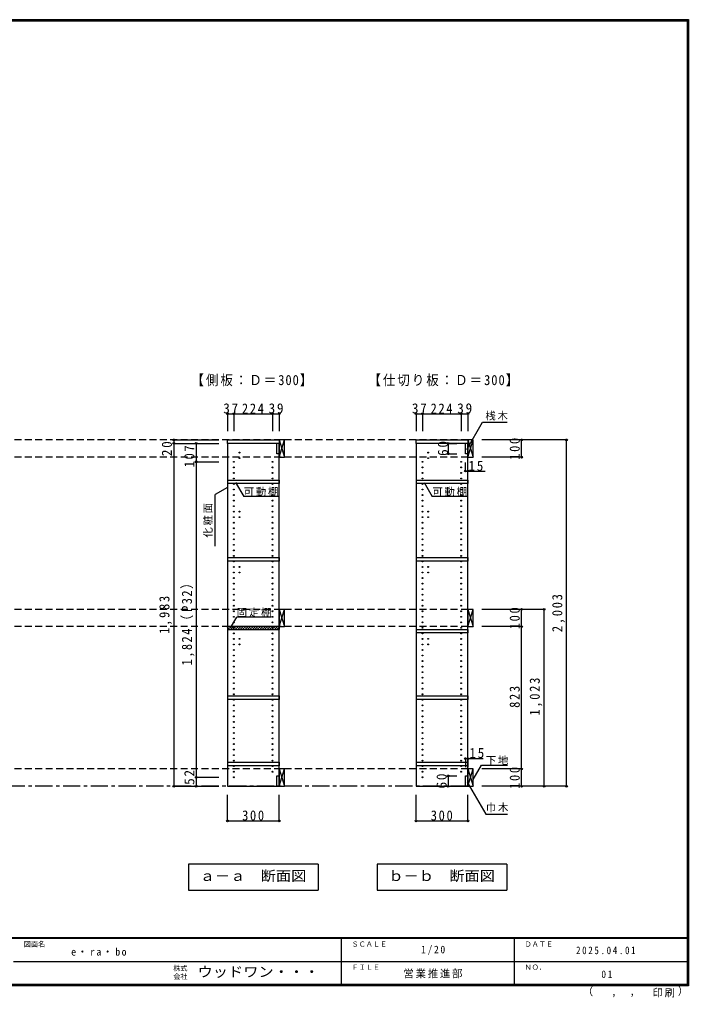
# Model space of a CAD drawing. Units: millimetres at full size, sheet at 1:20; some dimension numbers follow another scale. Extents: x -3922 to 3878, y -2932 to 2722.
# Drawn here: x 13 to 3878, y -2932 to 2722 of the extents above; entities that cross this region are included whole.
import ezdxf
from ezdxf.enums import TextEntityAlignment as Align

# ---------------------------------------------------------------- set-up
doc = ezdxf.new("R2010")
doc.units = ezdxf.units.MM
doc.header["$LTSCALE"] = 20
doc.header["$PDMODE"] = 32
doc.header["$PDSIZE"] = 10
doc.linetypes.add('CHAIN1', pattern=[8, 5, -1, 1, -1])
doc.linetypes.add('DASHED2', pattern=[3, 2, -1])
for name, color, linetype in [('0-2_本体', 2, 'Continuous'), ('0-3_固定棚', 3, 'Continuous'), ('0-4_可動棚', 3, 'Continuous'), ('0-5', 4, 'Continuous'), ('0-7_桟木・巾木', 2, 'Continuous'), ('0-8_引き出し', 3, 'Continuous'), ('0-A_文字', 7, 'Continuous'), ('0-B_寸法', 7, 'Continuous'), ('0-C_ハッチ', 4, 'Continuous'), ('F-1_枠', 6, 'Continuous'), ('F-A_文字', 7, 'Continuous')]:
    doc.layers.add(name, color=color, linetype=linetype)
doc.styles.add('ＭＳ ゴシック', font='')
doc.styles.get('ＭＳ ゴシック').set_extended_font_data('MS Gothic')

msp = doc.modelspace()

# ---------------------------------------------------------------- linework, layer by layer
at = {"layer": '0-2_本体'}
for p, q in [((1214.08, 291.73), (1514.08, 291.73)), ((1214.08, 271.73), (1214.08, 291.73)), ((1514.08, 291.73), (1514.08, 271.73)), ((2304.08, 291.73), (2604.08, 291.73)), ((2304.08, 271.73), (2304.08, 291.73)), ((2604.08, 291.73), (2604.08, 271.73)), ((1514.08, 271.73), (1214.08, 271.73)), ((2604.08, 271.73), (2304.08, 271.73))]:
    msp.add_line(p, q, dxfattribs=at)
at = {"layer": '0-3_固定棚', "color": 2}
for p, q in [((1214.08, -785.27), (1214.08, -805.27)), ((1214.08, -785.27), (1514.08, -785.27)), ((1514.08, -785.27), (1514.08, -805.27)), ((1214.08, -805.27), (1514.08, -805.27))]:
    msp.add_line(p, q, dxfattribs=at)
at = {"layer": '0-4_可動棚', "color": 2}
for p, q in [((1217.08, 39.23), (1217.08, 59.23)), ((2307.08, 39.23), (2307.08, 59.23)), ((1514.08, 39.23), (1217.08, 39.23)), ((2604.08, 39.23), (2307.08, 39.23)), ((1217.08, -408.77), (1217.08, -388.77)), ((2307.08, -408.77), (2307.08, -388.77)), ((1514.08, -408.77), (1217.08, -408.77)), ((2604.08, -408.77), (2307.08, -408.77)), ((2307.08, -824.77), (2307.08, -804.77)), ((2604.08, -824.77), (2307.08, -824.77)), ((1217.08, -1208.77), (1217.08, -1188.77)), ((1514.08, -1208.77), (1217.08, -1208.77)), ((2307.08, -1208.77), (2307.08, -1188.77)), ((2604.08, -1208.77), (2307.08, -1208.77)), ((1217.08, -1592.77), (1217.08, -1572.77)), ((2307.08, -1592.77), (2307.08, -1572.77)), ((1514.08, -1592.77), (1217.08, -1592.77)), ((2604.08, -1592.77), (2307.08, -1592.77))]:
    msp.add_line(p, q, dxfattribs=at)
for points in [[(1217.08, 59.23), (1514.08, 59.23), (1514.08, 39.23)], [(2307.08, 59.23), (2604.08, 59.23), (2604.08, 39.23)], [(1217.08, -388.77), (1514.08, -388.77), (1514.08, -408.77)], [(2307.08, -388.77), (2604.08, -388.77), (2604.08, -408.77)], [(2307.08, -804.77), (2604.08, -804.77), (2604.08, -824.77)], [(1217.08, -1188.77), (1514.08, -1188.77), (1514.08, -1208.77)], [(2307.08, -1188.77), (2604.08, -1188.77), (2604.08, -1208.77)], [(1217.08, -1572.77), (1514.08, -1572.77), (1514.08, -1592.77)], [(2307.08, -1572.77), (2604.08, -1572.77), (2604.08, -1592.77)]]:
    msp.add_lwpolyline(points, dxfattribs=at)
at = {"layer": '0-5', "color": 3}
for p, q in [((1514.08, 271.73), (1214.08, 271.73)), ((1214.08, 271.73), (1214.08, -1711.27)), ((1514.08, -1711.27), (1514.08, 271.73)), ((2604.08, 271.73), (2304.08, 271.73)), ((2304.08, 271.73), (2304.08, -1711.27)), ((2604.08, -1711.27), (2604.08, 271.73)), ((1214.08, -1711.27), (1514.08, -1711.27)), ((2304.08, -1711.27), (2604.08, -1711.27))]:
    msp.add_line(p, q, dxfattribs=at)
at = {"layer": '0-5'}
for centre in [(1284.08, 218.23), (1284.08, 186.23), (2374.08, 218.23), (2374.08, 186.23), (1251.08, 164.73), (1251.08, 132.73), (1475.08, 164.73), (1475.08, 132.73), (2341.08, 164.73), (2341.08, 132.73), (2565.08, 164.73), (2565.08, 132.73), (1251.08, 100.73), (1251.08, 68.73), (1475.08, 100.73), (1475.08, 68.73), (2341.08, 100.73), (2341.08, 68.73), (2565.08, 100.73), (2565.08, 68.73), (1251.08, 36.73), (1251.08, 4.73), (1475.08, 36.73), (1475.08, 4.73), (2341.08, 36.73), (2341.08, 4.73), (2565.08, 36.73), (2565.08, 4.73), (1251.08, -27.27), (1475.08, -27.27), (2341.08, -27.27), (2565.08, -27.27), (1251.08, -59.27), (1251.08, -91.27), (1475.08, -59.27), (1475.08, -91.27), (2341.08, -59.27), (2341.08, -91.27), (2565.08, -59.27), (2565.08, -91.27), (1251.08, -123.27), (1251.08, -155.27), (1284.08, -122.77), (1284.08, -154.77), (1475.08, -123.27), (1475.08, -155.27), (2341.08, -123.27), (2341.08, -155.27), (2374.08, -122.77), (2374.08, -154.77), (2565.08, -123.27), (2565.08, -155.27), (1251.08, -187.27), (1251.08, -219.27), (1475.08, -187.27), (1475.08, -219.27), (2341.08, -187.27), (2341.08, -219.27), (2565.08, -187.27), (2565.08, -219.27), (1251.08, -251.27), (1251.08, -283.27), (1475.08, -251.27), (1475.08, -283.27), (2341.08, -251.27), (2341.08, -283.27), (2565.08, -251.27), (2565.08, -283.27), (1251.08, -315.27), (1475.08, -315.27), (2341.08, -315.27), (2565.08, -315.27), (1251.08, -347.27), (1251.08, -379.27), (1475.08, -347.27), (1475.08, -379.27), (2341.08, -347.27), (2341.08, -379.27), (2565.08, -347.27), (2565.08, -379.27), (1251.08, -411.27), (1251.08, -443.27), (1284.08, -442.77), (1475.08, -411.27), (1475.08, -443.27), (2341.08, -411.27), (2341.08, -443.27), (2374.08, -442.77), (2565.08, -411.27), (2565.08, -443.27), (1251.08, -475.27), (1251.08, -507.27), (1284.08, -474.77), (1475.08, -475.27), (1475.08, -507.27), (2341.08, -475.27), (2341.08, -507.27), (2374.08, -474.77), (2565.08, -475.27), (2565.08, -507.27), (1251.08, -539.27), (1475.08, -539.27), (2341.08, -539.27), (2565.08, -539.27), (1251.08, -571.27), (1251.08, -603.27), (1475.08, -571.27), (1475.08, -603.27), (2341.08, -571.27), (2341.08, -603.27), (2565.08, -571.27), (2565.08, -603.27), (1251.08, -635.27), (1251.08, -667.27), (1475.08, -635.27), (1475.08, -667.27), (2341.08, -635.27), (2341.08, -667.27), (2565.08, -635.27), (2565.08, -667.27), (1251.08, -699.27), (1251.08, -731.27), (1475.08, -699.27), (1475.08, -731.27), (2341.08, -699.27), (2341.08, -731.27), (2565.08, -699.27), (2565.08, -731.27), (1251.08, -763.27), (1475.08, -763.27), (2341.08, -763.27), (2565.08, -763.27), (1251.08, -795.27), (1251.08, -827.27), (1475.08, -795.27), (1475.08, -827.27), (2341.08, -795.27), (2341.08, -827.27), (2565.08, -795.27), (2565.08, -827.27), (1251.08, -859.27), (1251.08, -891.27), (1284.08, -858.77), (1284.08, -890.77), (1475.08, -859.27), (1475.08, -891.27), (2341.08, -859.27), (2341.08, -891.27), (2374.08, -858.77), (2374.08, -890.77), (2565.08, -859.27), (2565.08, -891.27), (1251.08, -923.27), (1251.08, -955.27), (1475.08, -923.27), (1475.08, -955.27), (2341.08, -923.27), (2341.08, -955.27), (2565.08, -923.27), (2565.08, -955.27), (1251.08, -987.27), (1251.08, -1019.27), (1475.08, -987.27), (1475.08, -1019.27), (2341.08, -987.27), (2341.08, -1019.27), (2565.08, -987.27), (2565.08, -1019.27), (1251.08, -1051.27), (1475.08, -1051.27), (2341.08, -1051.27), (2565.08, -1051.27), (1251.08, -1083.27), (1251.08, -1115.27), (1475.08, -1083.27), (1475.08, -1115.27), (2341.08, -1083.27), (2341.08, -1115.27), (2565.08, -1083.27), (2565.08, -1115.27), (1251.08, -1147.27), (1251.08, -1179.27), (1475.08, -1147.27), (1475.08, -1179.27), (2341.08, -1147.27), (2341.08, -1179.27), (2565.08, -1147.27), (2565.08, -1179.27), (1251.08, -1211.27), (1251.08, -1243.27), (1475.08, -1211.27), (1475.08, -1243.27), (2341.08, -1211.27), (2341.08, -1243.27), (2565.08, -1211.27), (2565.08, -1243.27), (1251.08, -1275.27), (1475.08, -1275.27), (2341.08, -1275.27), (2565.08, -1275.27), (1251.08, -1307.27), (1251.08, -1339.27), (1475.08, -1307.27), (1475.08, -1339.27), (2341.08, -1307.27), (2341.08, -1339.27), (2565.08, -1307.27), (2565.08, -1339.27), (1251.08, -1371.27), (1251.08, -1403.27), (1475.08, -1371.27), (1475.08, -1403.27), (2341.08, -1371.27), (2341.08, -1403.27), (2565.08, -1371.27), (2565.08, -1403.27), (1251.08, -1435.27), (1251.08, -1467.27), (1475.08, -1435.27), (1475.08, -1467.27), (2341.08, -1435.27), (2341.08, -1467.27), (2565.08, -1435.27), (2565.08, -1467.27), (1251.08, -1499.27), (1475.08, -1499.27), (2341.08, -1499.27), (2565.08, -1499.27), (1251.08, -1531.27), (1251.08, -1563.27), (1475.08, -1531.27), (1475.08, -1563.27), (2341.08, -1531.27), (2341.08, -1563.27), (2565.08, -1531.27), (2565.08, -1563.27), (1251.08, -1595.27), (1251.08, -1627.27), (1475.08, -1595.27), (1475.08, -1627.27), (2341.08, -1595.27), (2341.08, -1627.27), (2565.08, -1595.27), (2565.08, -1627.27), (1251.08, -1659.27), (2341.08, -1659.27)]:
    msp.add_circle(centre, 2.5, dxfattribs=at)
at = {"layer": '0-7_桟木・巾木'}
for p, q in [((1514.08, 271.73), (1499.08, 271.73)), ((1499.08, 211.73), (1499.08, 271.73)), ((1514.08, 271.73), (1514.08, 230.73)), ((2604.08, 271.73), (2589.08, 271.73)), ((2589.08, 211.73), (2589.08, 271.73)), ((2604.08, 271.73), (2604.08, 230.73)), ((1499.08, -1651.27), (1514.08, -1651.27)), ((1514.08, -1651.27), (1514.08, -1711.27)), ((2589.08, -1651.27), (2604.08, -1651.27)), ((2604.08, -1651.27), (2604.08, -1711.27))]:
    msp.add_line(p, q, dxfattribs=at)
for points in [[(1514.08, 211.73), (1502.59, 211.73), (1499.08, 211.73)], [(2604.08, 211.73), (2592.59, 211.73), (2589.08, 211.73)], [(1514.08, -1711.27), (1499.08, -1711.27), (1499.08, -1651.27)], [(2604.08, -1711.27), (2589.08, -1711.27), (2589.08, -1651.27)]]:
    msp.add_lwpolyline(points, dxfattribs=at)
at = {"layer": '0-8_引き出し'}
for p, q in [((1514.08, 291.73), (1514.08, 191.73)), ((1544.08, 291.73), (1514.08, 291.73)), ((1544.08, 191.73), (1544.08, 291.73)), ((2604.08, 291.73), (2604.08, 191.73)), ((2634.08, 291.73), (2604.08, 291.73)), ((2634.08, 191.73), (2634.08, 291.73)), ((1514.08, 191.73), (1544.08, 191.73)), ((2604.08, 191.73), (2634.08, 191.73)), ((2604.08, -688.27), (2604.08, -788.27)), ((2634.08, -688.27), (2604.08, -688.27)), ((2634.08, -788.27), (2634.08, -688.27)), ((2604.08, -788.27), (2634.08, -788.27)), ((1514.08, -1611.27), (1514.08, -1711.27)), ((1544.08, -1611.27), (1514.08, -1611.27)), ((1544.08, -1711.27), (1544.08, -1611.27)), ((2604.08, -1611.27), (2604.08, -1711.27)), ((2634.08, -1611.27), (2604.08, -1611.27)), ((2634.08, -1711.27), (2634.08, -1611.27)), ((1514.08, -1711.27), (1544.08, -1711.27)), ((2604.08, -1711.27), (2634.08, -1711.27))]:
    msp.add_line(p, q, dxfattribs=at)
at = {"layer": '0-8_引き出し', "color": 7}
for p, q in [((1514.08, 191.73), (1544.08, 291.73)), ((1514.08, 291.73), (1544.08, 191.73)), ((2604.08, 191.73), (2634.08, 291.73)), ((2604.08, 291.73), (2634.08, 191.73)), ((1514.08, -688.27), (1544.08, -788.27)), ((1514.08, -788.27), (1544.08, -688.27)), ((2604.08, -788.27), (2634.08, -688.27)), ((2604.08, -688.27), (2634.08, -788.27)), ((1514.08, -1711.27), (1544.08, -1611.27)), ((1514.08, -1611.27), (1544.08, -1711.27)), ((2604.08, -1711.27), (2634.08, -1611.27)), ((2604.08, -1611.27), (2634.08, -1711.27))]:
    msp.add_line(p, q, dxfattribs=at)
at = {"layer": '0-8_引き出し'}
msp.add_lwpolyline([(1544.08, -788.27), (1544.08, -688.27), (1514.08, -688.27), (1514.08, -788.27)], close=True, dxfattribs=at)
at = {"layer": '0-A_文字'}
for p, q in [((2597.41, 236.27), (2688.29, 393.67)), ((2688.29, 393.67), (2830.52, 393.67)), ((1214.08, 17.07), (1144.08, -23.34)), ((1260.94, 46.11), (1308.14, -35.65)), ((2350.94, 46.11), (2398.14, -35.65)), ((1144.08, -323.34), (1144.08, -23.34)), ((1508.14, -35.65), (1308.14, -35.65)), ((2598.14, -35.65), (2398.14, -35.65)), ((1232.63, -794.33), (1267.65, -733.68)), ((1467.65, -733.68), (1267.65, -733.68)), ((2634.08, -1672.95), (2682.85, -1588.48)), ((2682.85, -1588.48), (2833.38, -1588.48)), ((1739.08, -2161.27), (1739.08, -2311.27)), ((2829.08, -2161.27), (2829.08, -2311.27)), ((989.08, -2311.27), (1739.08, -2311.27)), ((2079.08, -2311.27), (2829.08, -2311.27))]:
    msp.add_line(p, q, dxfattribs=at)
at = {"layer": '0-A_文字', "linetype": 'CHAIN1'}
msp.add_line((2604.08, -1711.27), (-2666.53, -1711.27), dxfattribs=at)
at = {"layer": '0-A_文字'}
for points in [[(2600.27, -1687.54), (2707.35, -1873.01), (2833.38, -1873.01)], [(1739.08, -2161.27), (989.08, -2161.27), (989.08, -2311.27)], [(2829.08, -2161.27), (2079.08, -2161.27), (2079.08, -2311.27)]]:
    msp.add_lwpolyline(points, dxfattribs=at)
at = {"layer": '0-B_寸法', "color": 4}
for p, q in [((1214.08, 442.73), (1514.08, 442.73)), ((1214.08, 442.73), (1214.08, 342.73)), ((1251.08, 442.73), (1251.08, 342.73)), ((1475.08, 442.73), (1475.08, 342.73)), ((1514.08, 442.73), (1514.08, 342.73)), ((2304.08, 442.73), (2604.08, 442.73)), ((2304.08, 442.73), (2304.08, 342.73)), ((2341.08, 442.73), (2341.08, 342.73)), ((2565.08, 442.73), (2565.08, 342.73)), ((2604.08, 442.73), (2604.08, 342.73)), ((904.08, 291.73), (904.08, 271.73)), ((904.08, 291.73), (1164.08, 291.73)), ((2914.08, 291.73), (2684.08, 291.73)), ((3174.08, 291.73), (2684.08, 291.73)), ((2914.08, 191.73), (2914.08, 291.73)), ((3174.08, -1711.27), (3174.08, 291.73)), ((904.08, 271.73), (1164.08, 271.73)), ((904.08, 271.73), (904.08, -1711.27)), ((1034.08, 271.73), (1164.08, 271.73)), ((1034.08, 271.73), (1034.08, 164.73)), ((2489.08, 271.73), (2489.08, 211.73)), ((2489.08, 271.73), (2539.08, 271.73)), ((2489.08, 211.73), (2539.08, 211.73)), ((2914.08, 191.73), (2684.08, 191.73)), ((1034.08, 164.73), (1164.08, 164.73)), ((1034.08, 164.73), (1034.08, -1659.27)), ((2589.08, 111.73), (2589.08, 161.73)), ((2604.08, 111.73), (2604.08, 161.73)), ((2589.08, 111.73), (2702.56, 111.73)), ((2914.08, -688.27), (2684.08, -688.27)), ((2914.08, -788.27), (2914.08, -688.27)), ((3044.08, -688.27), (2914.08, -688.27)), ((3044.08, -1711.27), (3044.08, -688.27)), ((2914.08, -788.27), (2684.08, -788.27)), ((2914.08, -1611.27), (2914.08, -788.27)), ((2589.08, -1551.27), (2589.08, -1601.27)), ((2589.08, -1551.27), (2692.54, -1551.27)), ((2604.08, -1551.27), (2604.08, -1601.27)), ((2914.08, -1611.27), (2684.08, -1611.27)), ((2914.08, -1711.27), (2914.08, -1611.27)), ((1034.08, -1659.27), (1164.08, -1659.27)), ((1034.08, -1659.27), (1034.08, -1711.27)), ((2489.08, -1651.27), (2489.08, -1711.27)), ((2489.08, -1651.27), (2539.08, -1651.27)), ((904.08, -1711.27), (1164.08, -1711.27)), ((1034.08, -1711.27), (1164.08, -1711.27)), ((2489.08, -1711.27), (2539.08, -1711.27)), ((2914.08, -1711.27), (2684.08, -1711.27)), ((3174.08, -1711.27), (2684.08, -1711.27)), ((3044.08, -1711.27), (2914.08, -1711.27)), ((1214.08, -1911.27), (1214.08, -1761.27)), ((1514.08, -1911.27), (1514.08, -1761.27)), ((2304.08, -1911.27), (2304.08, -1761.27)), ((2604.08, -1911.27), (2604.08, -1761.27)), ((1214.08, -1911.27), (1514.08, -1911.27)), ((2304.08, -1911.27), (2604.08, -1911.27))]:
    msp.add_line(p, q, dxfattribs=at)
at = {"layer": '0-B_寸法', "color": 4, "linetype": 'DASHED2'}
for p, q in [((2604.08, 291.73), (-2666.53, 291.73)), ((2604.08, 191.73), (-2666.53, 191.73)), ((2604.08, -688.27), (-2666.53, -688.27)), ((2604.08, -788.27), (-2666.53, -788.27)), ((2604.08, -1611.27), (-2666.53, -1611.27))]:
    msp.add_line(p, q, dxfattribs=at)
at = {"layer": '0-B_寸法'}
for p in [(1214.08, 442.73), (1251.08, 442.73), (1475.08, 442.73), (1514.08, 442.73), (2304.08, 442.73), (2341.08, 442.73), (2565.08, 442.73), (2604.08, 442.73), (904.08, 291.73), (2914.08, 291.73), (3174.08, 291.73), (904.08, 271.73), (1034.08, 271.73), (2489.08, 271.73), (1034.08, 164.73), (2489.08, 211.73), (2914.08, 191.73), (2589.08, 111.73), (2604.08, 111.73), (2914.08, -688.27), (3044.08, -688.27), (2914.08, -788.27), (2589.08, -1551.27), (2604.08, -1551.27), (2914.08, -1611.27), (1034.08, -1659.27), (2489.08, -1651.27), (904.08, -1711.27), (1034.08, -1711.27), (2489.08, -1711.27), (2914.08, -1711.27), (3044.08, -1711.27), (3174.08, -1711.27), (1214.08, -1911.27), (1514.08, -1911.27), (2304.08, -1911.27), (2604.08, -1911.27)]:
    msp.add_point(p, dxfattribs=at)
at = {"layer": '0-C_ハッチ'}
for p, q in [((1214.08, -794.22), (1223.03, -785.27)), ((1217.17, -805.27), (1237.17, -785.27)), ((1231.31, -805.27), (1251.31, -785.27)), ((1245.46, -805.27), (1265.46, -785.27)), ((1259.6, -805.27), (1279.6, -785.27)), ((1273.74, -805.27), (1293.74, -785.27)), ((1287.88, -805.27), (1307.88, -785.27)), ((1302.02, -805.27), (1322.02, -785.27)), ((1316.17, -805.27), (1336.17, -785.27)), ((1330.31, -805.27), (1350.31, -785.27)), ((1344.45, -805.27), (1364.45, -785.27)), ((1358.59, -805.27), (1378.59, -785.27)), ((1372.73, -805.27), (1392.73, -785.27)), ((1386.88, -805.27), (1406.88, -785.27)), ((1401.02, -805.27), (1421.02, -785.27)), ((1415.16, -805.27), (1435.16, -785.27)), ((1429.3, -805.27), (1449.3, -785.27)), ((1443.45, -805.27), (1463.45, -785.27)), ((1457.59, -805.27), (1477.59, -785.27)), ((1471.73, -805.27), (1491.73, -785.27)), ((1485.87, -805.27), (1505.87, -785.27)), ((1500.01, -805.27), (1514.08, -791.2))]:
    msp.add_line(p, q, dxfattribs=at)
at = {"layer": 'F-1_枠'}
for p, q in [((-3922.03, 2722.29), (3877.97, 2722.29)), ((-3922.03, 2718.96), (3877.97, 2718.96)), ((-3922.03, 2715.63), (3877.97, 2715.63)), ((3871.3, 2722.29), (3871.3, -2864.37)), ((3874.63, 2722.29), (3874.63, -2864.37)), ((3877.97, 2722.29), (3877.97, -2864.37)), ((3877.97, -2587.71), (-3922.03, -2587.71)), ((3877.97, -2591.04), (-3922.03, -2591.04)), ((1871.3, -2591.04), (1871.3, -2857.71)), ((2871.3, -2591.04), (2871.3, -2857.71)), ((-22.03, -2724.37), (3871.3, -2724.38)), ((3877.97, -2857.71), (-3922.03, -2857.71)), ((3877.97, -2861.04), (-3922.03, -2861.04)), ((3877.97, -2864.37), (-3922.03, -2864.37))]:
    msp.add_line(p, q, dxfattribs=at)

# ---------------------------------------------------------------- texts
at = {"layer": '0-A_文字', "style": 'ＭＳ ゴシック', "width": 1.1}
for s, p in [('ａ－ａ\u3000断面図', (1054.08, -2276.27)), ('ｂ－ｂ\u3000断面図', (2144.08, -2276.27))]:
    msp.add_text(s, height=58.65, dxfattribs=at).set_placement(p, align=Align.BOTTOM_LEFT)
at = {"layer": '0-A_文字', "attachment_point": 7, "style": 'ＭＳ ゴシック'}
for s, insert, char_height in [('\\T1.16;\\W0.9;【側板：Ｄ＝300】', (1006.58, 601.73), 58.65), ('\\T1.16;\\W0.9;【仕切り板：Ｄ＝300】', (2029.08, 601.73), 58.65), ('\\T1.17;桟木', (2704.49, 403.88), 43.99), ('\\T1.17;可動棚', (1308.14, -35.65), 43.99), ('\\T1.17;可動棚', (2398.14, -35.65), 43.99), ('\\T1.17;固定棚', (1267.65, -733.68), 43.99), ('\\T1.17;下地', (2707.35, -1588.48), 43.99), ('\\T1.17;巾木', (2707.35, -1861.06), 43.99)]:
    msp.add_mtext(s, dxfattribs=dict(at, insert=insert, char_height=char_height))
at = {"layer": '0-A_文字', "insert": (1129.08, -273.34), "char_height": 43.99, "attachment_point": 7, "rotation": 90, "style": 'ＭＳ ゴシック'}
msp.add_mtext('\\T1.17;化粧面', dxfattribs=at)
at = {"layer": '0-B_寸法', "char_height": 58.65, "attachment_point": 7, "style": 'ＭＳ ゴシック'}
for s, insert in [('\\T1.27;\\W0.95;37', (1190.08, 443.94)), ('\\T1.27;\\W0.9;224', (1298.08, 443.94)), ('\\T1.27;\\W0.95;39', (1452.08, 443.94)), ('\\T1.27;\\W0.95;37', (2280.08, 443.94)), ('\\T1.27;\\W0.9;224', (2388.08, 443.94)), ('\\T1.27;\\W0.95;39', (2542.08, 443.94)), ('\\T1.27;\\W0.95;15', (2606.97, 111.73)), ('\\T1.27;\\W0.95;15', (2611.99, -1548.8)), ('\\T1.27;\\W0.9;300', (1299.08, -1910.06)), ('\\T1.27;\\W0.9;300', (2389.08, -1910.06))]:
    msp.add_mtext(s, dxfattribs=dict(at, insert=insert))
at = {"layer": '0-B_寸法', "char_height": 58.65, "attachment_point": 7, "rotation": 90, "style": 'ＭＳ ゴシック'}
for s, insert in [('\\T1.27;\\W0.9;100', (2904.08, 176.73)), ('\\T1.27;\\W0.95;20', (894.08, 197.76)), ('\\T1.27;\\W0.9;107', (1024.08, 133.02)), ('\\T1.27;\\W0.95;60', (2489.08, 199.23)), ('\\T1.23;\\W0.9;1,824（P32）', (1024.08, -1012.27)), ('\\T1.28;\\W0.9;1,983', (894.08, -829.77)), ('\\T1.28;\\W0.9;2,003', (3164.08, -819.77)), ('\\T1.27;\\W0.9;100', (2904.08, -803.27)), ('\\T1.28;\\W0.9;1,023', (3034.08, -1302.77)), ('\\T1.27;\\W0.9;823', (2904.08, -1257.77)), ('\\T1.27;\\W0.95;52', (1024.08, -1703)), ('\\T1.27;\\W0.9;100', (2904.08, -1726.27)), ('\\T1.27;\\W0.95;60', (2481.47, -1723.77))]:
    msp.add_mtext(s, dxfattribs=dict(at, insert=insert))
at = {"layer": 'F-A_文字', "style": 'ＭＳ ゴシック'}
for s, height, p in [('図面名', 29.33, (37.97, -2647.71)), ('ＳＣＡＬＥ', 29.33, (1931.3, -2647.71)), ('ＤＡＴＥ', 29.33, (2931.3, -2647.71)), ('株式', 29.33, (901.3, -2787.04)), ('ＦＩＬＥ', 29.33, (1931.3, -2781.04)), ('ＮＯ．', 29.33, (2931.3, -2781.04)), ('会社', 29.33, (901.3, -2835.04)), ('（', 43.99, (3267.32, -2933.25)), ('）', 43.99, (3816.9, -2930.46)), (',', 43.99, (3432.15, -2933.25)), (',', 43.99, (3538.1, -2931.39))]:
    msp.add_text(s, height=height, dxfattribs=at).set_placement(p, align=Align.BOTTOM_LEFT)
at = {"layer": 'F-A_文字', "style": 'ＭＳ ゴシック', "width": 1.1}
msp.add_text('ウッドワン・・・', height=58.65, dxfattribs=at).set_placement((1041.3, -2831.04), align=Align.BOTTOM_LEFT)
at = {"layer": 'F-A_文字', "char_height": 43.99, "attachment_point": 7, "style": 'ＭＳ ゴシック'}
for s, insert in [('\\T1.28;\\W0.95;e・ra・bo', (311.3, -2691.04)), ('\\T1.38;\\W0.9;1/20', (2333.8, -2687.71)), ('\\T1.39;\\W0.85;2025.04.01', (3228.8, -2682.71)), ('\\T1.17;営業推進部', (2231.3, -2821.04)), ('\\T1.36;\\W0.9;01', (3375, -2821.04)), ('\\T1.17;印刷', (3670.07, -2932.32))]:
    msp.add_mtext(s, dxfattribs=dict(at, insert=insert))

doc.saveas('drawing.dxf')
